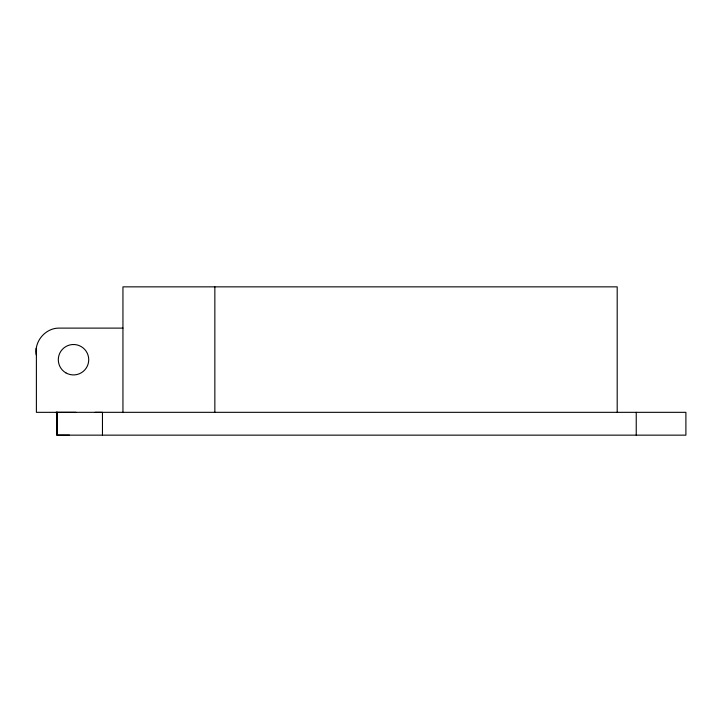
<?xml version="1.0" encoding="UTF-8"?>
<svg xmlns="http://www.w3.org/2000/svg" width="722" height="722" viewBox="0 0 722 722"><rect width="100%" height="100%" fill="white"/><g stroke="black" fill="none" stroke-linecap="round" stroke-linejoin="round"><path stroke-width="1.08" d="M57.002 419.004L57.146 412.325L57.002 435.149L57.002 412.334L56.542 412.325L685.9 412.334L685.9 435.149L57.002 435.149M36.299 348.41L36.389 355.098C33.862 341.443 45.585 327.77 59.412 328.113L122.948 328.113M56.145 412.334L57.002 412.334M76.018 412.334L36.389 412.334L36.389 347.95M95.042 412.334L102.461 412.334L102.461 435.149M69.492 435.149L57.146 435.14M636.235 412.334L636.235 435.149M617.193 412.334L617.193 286.851L122.948 286.851L122.948 412.334M214.849 286.851L214.849 412.334M65.91 372.886A15.207 15.207 0 0 0 88.725 359.709A15.207 15.207 0 0 0 65.91 346.542A15.207 15.207 0 0 0 65.91 372.886"/></g></svg>
